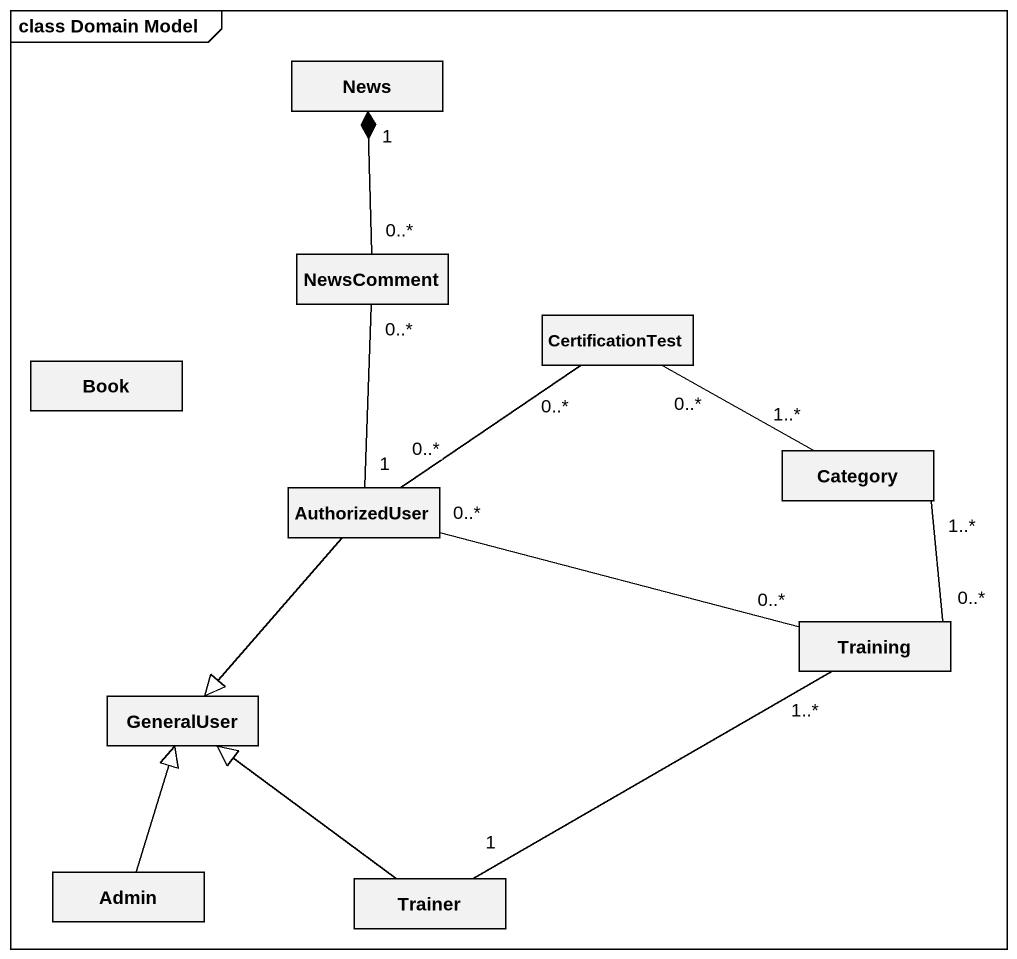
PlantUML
@startuml
mainframe class Domain Model
hide circle
hide empty members
class News
class NewsComment
class Book
class CertificationTest
class AuthorizedUser
class Category
class Training
class GeneralUser
class Admin
class Trainer
NewsComment "0..*" -up-* "1" News
NewsComment "0..*" -- "1" AuthorizedUser
AuthorizedUser "0..*" -up- "0..*" CertificationTest
AuthorizedUser "0..*" -right- "0..*" Training
AuthorizedUser --|> GeneralUser
Category "1..*" -left- "0..*" CertificationTest
Training "0..*" -up- "1..*" Category
Admin -up-|> GeneralUser
Trainer "1" -right- "1..*" Training
Trainer -up-|> GeneralUser
@enduml
